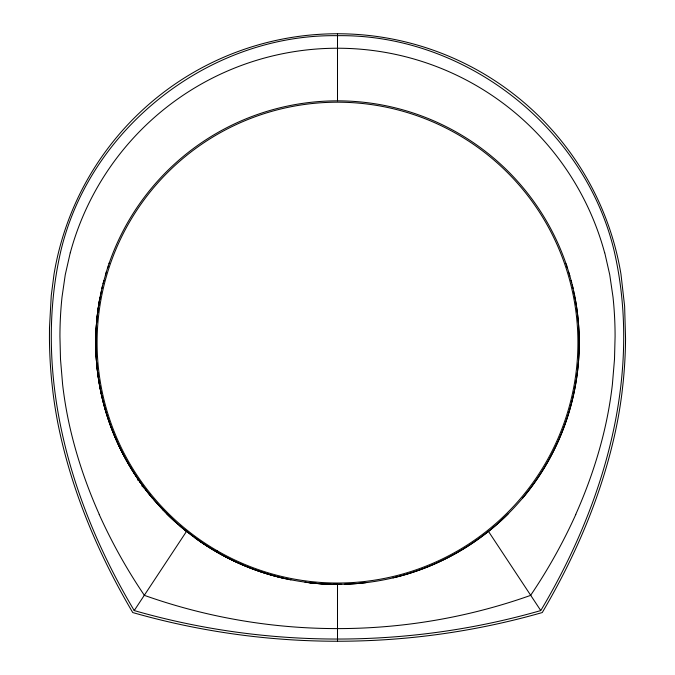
<?xml version="1.0" encoding="UTF-8"?>
<svg xmlns="http://www.w3.org/2000/svg" width="675" height="675" viewBox="0 0 675 675"><rect width="100%" height="100%" fill="white"/><g stroke="black" fill="none" stroke-linecap="round" stroke-linejoin="round"><path stroke-width="1.01" d="M100.229 296.308L100.043 297.456A241.692 241.692 0 0 0 152.575 498.302M100.263 296.317L100.457 295.169M100.702 294.03L100.938 292.891L100.474 295.169L101.166 291.752M101.199 291.752L101.925 288.335M102.465 286.073L101.942 288.335L103.3 282.682M103.047 283.812L106.464 271.468M103.621 281.551L103.925 280.429M70.259 252.745L65.256 274.776L62.016 297.127A374.11 374.11 0 0 0 59.94 336.597L60.497 359.184L62.623 384.514A401.574 401.574 0 0 0 70.968 431.781C77.777 460.139 87.396 487.789 99.267 514.417M105.486 274.818L105.815 273.704M106.152 272.582L107.519 268.135M107.882 267.03L107.528 268.135L108.245 265.925M108.27 265.925L109.375 262.617A241.734 241.734 0 0 1 565.616 262.6L566.004 263.714M109.021 263.723L109.392 262.617M575.733 514.417C587.604 487.789 597.223 460.139 604.032 431.781A401.574 401.574 0 0 0 612.377 384.514L614.503 359.184L615.085 336.597A374.11 374.11 0 0 0 613.018 297.127L609.744 274.776L604.741 252.745M142.349 485.266L136.35 476.668A241.768 241.768 0 0 1 100.01 297.456A241.734 241.734 0 0 0 186.536 531.352L134.224 610.563C266.228 648.54 408.772 648.54 540.776 610.563C604.446 503.795 642.718 374.228 614.039 250.4C584.381 126.908 464.493 33.809 337.5 35.682C210.507 33.809 90.619 126.908 60.961 250.4C32.282 374.228 70.554 503.795 134.224 610.563L134.384 610.327M141.927 486.127L142.602 485.62M137.835 480.364L138.713 480.153M143.142 487.772L143.843 487.291L144.416 488.05M200.517 541.78L199.623 541.164M196.552 538.996L196.079 538.658M195.598 538.312L194.982 537.865M192.679 536.161L192.198 535.798M187.928 532.508L187.388 532.086M186.528 531.402L180.174 526.137M175.5 522.028L173.678 520.366M173.981 520.644L169.484 516.409M169.535 516.451L164.835 511.785M164.312 511.253L154.516 500.572M162.785 509.667L163.291 510.199M156.414 502.74L157.115 503.525M154.195 500.192L153.689 499.601M152.98 498.766L151.63 497.154M150.289 495.534L146.315 490.548M145.851 489.94L146.23 490.43M145.555 489.561L145.927 490.033M145.268 489.181L145.648 489.67M144.551 488.236L144.88 488.658M144.264 487.856L144.636 488.337M143.362 486.641L143.682 487.072M143.387 486.675L142.72 485.772M142.636 485.663L142.231 485.106L142.83 485.924M140.079 482.093L140.375 482.524M139.371 481.089L139.674 481.528M137.725 478.71L138.012 479.132M540.616 610.327L488.472 531.402A241.734 241.734 0 0 0 574.965 297.371L574.737 296.317M565.979 263.723L566.755 265.925L566.359 264.819M566.73 265.925L567.481 268.135M567.101 267.03L568.536 271.468M568.51 271.468L568.873 272.582M568.848 272.582L571.404 281.551M569.185 273.704L569.835 275.94M571.075 280.429L571.7 282.682M571.666 282.682L573.075 288.335M572.231 284.943L573.834 291.752M573.801 291.752L574.771 296.308L574.045 292.891M337.5 33.75L337.5 100.887M337.5 584.339L337.5 641.014M574.948 297.456A241.692 241.692 0 0 1 522.475 498.302M508.629 513.413A241.692 241.692 0 0 1 488.506 531.444M337.508 584.398A241.692 241.692 0 0 1 304.99 582.196M290.917 579.859A241.692 241.692 0 0 1 195.851 538.523M186.545 531.444A241.692 241.692 0 0 1 166.421 513.413M393.052 577.859A241.507 241.507 0 0 0 488.464 531.377A241.523 241.523 0 0 1 186.68 531.385A241.507 241.507 0 0 0 282.091 577.859M365.968 582.643A241.507 241.507 0 0 1 344.63 584.221M341.575 584.288A241.507 241.507 0 0 1 333.56 584.288M330.505 584.221A241.507 241.507 0 0 1 309.167 582.643M70.301 252.754A276.758 276.758 0 0 1 604.631 252.754M530.719 595.342A577.699 577.699 0 0 1 144.332 595.342M144.349 595.299A539.873 539.873 0 0 1 99.191 514.451M575.809 514.451A539.873 539.873 0 0 1 530.651 595.299M49.486 327.839L49.444 338.673A469.927 469.927 0 0 0 51.806 381.991L53.013 392.749A450.537 450.537 0 0 0 58.16 424.659C71.584 491.079 98.415 554.318 132.747 612.554A744.896 744.896 0 0 0 542.253 612.554C576.585 554.318 603.416 491.079 616.832 424.659A450.537 450.537 0 0 0 621.987 392.749L623.194 381.991A469.927 469.918 0 0 0 625.556 338.673L624.62 306.239L620.975 274.219A287.322 287.322 0 0 0 54.025 274.219L51.258 295.507L49.486 327.839M217.291 550.825A240.427 240.427 0 0 0 577.927 342.613A240.427 240.427 0 0 0 217.291 134.401A240.427 240.427 0 0 0 217.291 550.825"/></g></svg>
